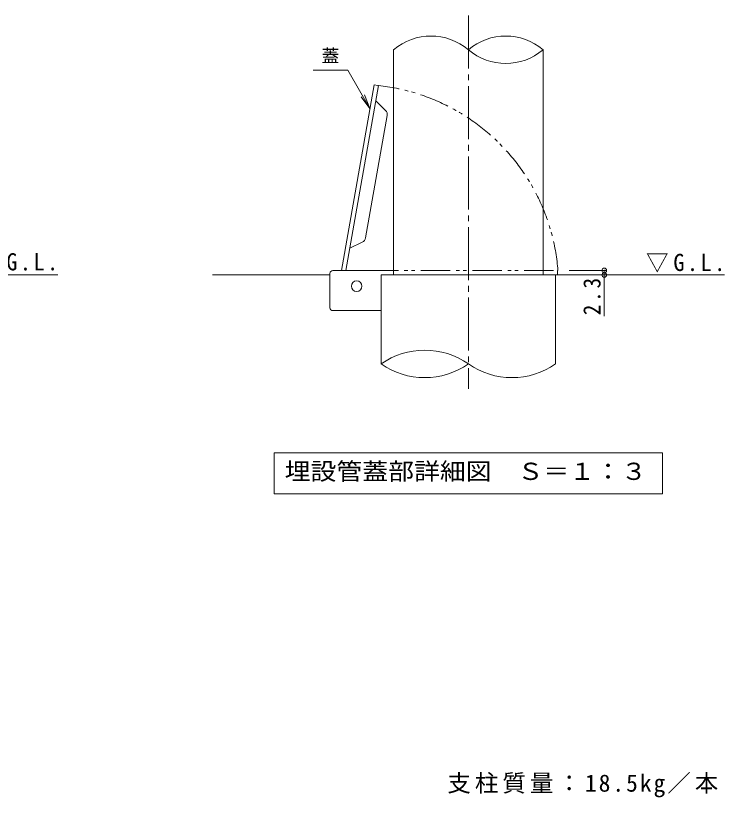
# Model space of a CAD drawing. Units: millimetres on the paper, enlarged 10 times, with parts at other scales. Extents: x -1733 to 1836, y -1361 to 889.
# Drawn here: x 630 to 1836, y -1098 to 232 of the extents above; entities that cross this region are included whole.
import ezdxf
from ezdxf.enums import TextEntityAlignment as Align

# ---------------------------------------------------------------- set-up
doc = ezdxf.new("R2010")
doc.units = ezdxf.units.MM
doc.header["$LTSCALE"] = 10
doc.header["$PDMODE"] = 32
doc.header["$PDSIZE"] = 8
doc.linetypes.add('CHAIN2', pattern=[12, 9, -1, 1, -1])
doc.linetypes.add('DOUBLE_CHAIN1', pattern=[8.8, 5, -1, 0.6, -0.6, 0.6, -1])
for name, color, linetype, lineweight in [('B-0_通り芯', 4, 'Continuous', 9), ('B-1_躯体', 3, 'Continuous', 9), ('B-2_仕上', 3, 'Continuous', 9), ('B-4_文字', 7, 'Continuous', 9), ('B-5_建具', 7, 'Continuous', 9), ('B-E_見え係り', 6, 'Continuous', 5), ('C-5_建具', 7, 'Continuous', 9), ('C-E_見え係り', 6, 'Continuous', 5)]:
    doc.layers.add(name, color=color, linetype=linetype, lineweight=lineweight)
doc.layers.add('F-5_F-5ﾚｲﾔ', color=2, linetype='Continuous')
doc.styles.add('ＭＳ ゴシック', font='')
doc.styles.get('ＭＳ ゴシック').set_extended_font_data('MS Gothic')

msp = doc.modelspace()

# ---------------------------------------------------------------- linework, layer by layer
at = {"layer": 'B-0_通り芯', "color": 7, "linetype": 'CHAIN2'}
msp.add_line((1400.55, 232.37), (1400.55, -402.95), dxfattribs=at)
at = {"layer": 'B-0_通り芯'}
for p, q in [((1240.26, 114.59), (1184.55, -201.39)), ((1247.81, 113.26), (1192.33, -201.39)), ((1259.76, 71.18), (1243.3, 87.64)), ((1262.54, 62.37), (1225.8, -145.97)), ((1220.18, -153.3), (1199.08, -163.14)), ((1549.05, -209.06), (1252.05, -209.06)), ((1252.05, -360.38), (1252.05, -209.06)), ((1256.24, -209.06), (1531.77, -209.06)), ((1549.05, -209.06), (1549.05, -360.38))]:
    msp.add_line(p, q, dxfattribs=at)
at = {"layer": 'B-0_通り芯', "linetype": 'DOUBLE_CHAIN1'}
for p, q in [((1231.56, -201.31), (1552.41, -201.31)), ((1551.54, -209.06), (1313.84, -209.06)), ((1552.41, -201.31), (1552.41, -208.98))]:
    msp.add_line(p, q, dxfattribs=at)
at = {"layer": 'B-0_通り芯'}
msp.add_lwpolyline([(1247.81, 113.26), (1246.51, 113.49), (1240.26, 114.59)], dxfattribs=at)
msp.add_circle((1210.55, -228.05), 9, dxfattribs=at)
at = {"layer": 'B-0_通り芯', "linetype": 'DOUBLE_CHAIN1'}
msp.add_arc((1210.55, -228.05), 343.43, 4.46613, 83.76899, dxfattribs=at)
at = {"layer": 'B-0_通り芯'}
for centre, radius, start, end in [((1252.69, 64.11), 10, 350, 45), ((1215.95, -144.24), 10, 295, 350), ((1326.3, -466.43), 129.46, 55.00314, 124.99686), ((1326.3, -254.33), 129.46, 235.00314, 304.99686), ((1474.8, -254.33), 129.46, 235.00314, 304.99686)]:
    msp.add_arc(centre, radius, start, end, dxfattribs=at)
at = {"layer": 'B-1_躯体'}
for p, q in [((1165.05, -264.72), (1165.05, -206.39)), ((1170.05, -201.39), (1273.38, -201.39)), ((1170.05, -269.72), (1252.05, -269.72))]:
    msp.add_line(p, q, dxfattribs=at)
for centre, start, end in [((1170.05, -206.39), 90, 180), ((1170.05, -264.72), 180, 270)]:
    msp.add_arc(centre, 5, start, end, dxfattribs=at)
at = {"layer": 'B-2_仕上'}
for p, q in [((1273.38, 174.26), (1273.38, -209.06)), ((1527.72, 174.26), (1527.72, -209.06))]:
    msp.add_line(p, q, dxfattribs=at)
for centre, start, end in [((1336.97, 99.29), 49.69653, 130.30347), ((1464.13, 99.29), 49.69653, 130.30347), ((1464.13, 249.22), 229.69653, 310.30347)]:
    msp.add_arc(centre, 98.3, start, end, dxfattribs=at)
at = {"layer": 'B-4_文字'}
for p, q in [((1634.83, -201.39), (1571.88, -201.39)), ((1634.83, -209.06), (1571.88, -209.06)), ((1631.83, -201.39), (1631.83, -279.19))]:
    msp.add_line(p, q, dxfattribs=at)
for p in [(1631.83, -201.39), (1631.83, -209.06)]:
    msp.add_point(p, dxfattribs=at)
at = {"layer": 'B-5_建具'}
for p, q in [((1195.32, 139.79), (1136.52, 139.79)), ((1195.32, 139.79), (1233.15, 74.27)), ((1217.94, 94.1), (1233.15, 74.27)), ((1223.59, 97.36), (1233.15, 74.27)), ((1070.05, -511.66), (1731.05, -511.66)), ((1070.05, -511.66), (1070.05, -581.66)), ((1731.05, -511.66), (1731.05, -581.66)), ((1070.05, -581.66), (1731.05, -581.66))]:
    msp.add_line(p, q, dxfattribs=at)
at = {"layer": 'B-E_見え係り'}
for p, q in [((965.05, -209.06), (1165.05, -209.06)), ((1527.72, -209.06), (1836.05, -209.06))]:
    msp.add_line(p, q, dxfattribs=at)
at = {"layer": 'C-E_見え係り'}
msp.add_line((452.46, -209.06), (702.46, -209.06), dxfattribs=at)

# ---------------------------------------------------------------- texts
at = {"layer": 'B-4_文字', "color": 2, "insert": (1702.9, -204.93), "char_height": 29.33, "attachment_point": 7, "style": 'ＭＳ ゴシック'}
msp.add_mtext('\\T1.22;\\W0.95;▽G.L.', dxfattribs=at)
at = {"layer": 'B-4_文字', "color": 2, "insert": (1625.83, -277.57), "char_height": 29.33, "attachment_point": 7, "rotation": 90, "style": 'ＭＳ ゴシック'}
msp.add_mtext('\\T1.27;\\W0.9;2.3', dxfattribs=at)
at = {"layer": 'B-5_建具', "style": 'ＭＳ ゴシック'}
msp.add_text('蓋', height=21.99, dxfattribs=at).set_placement((1150.92, 146.45), align=Align.BOTTOM_LEFT)
at = {"layer": 'B-5_建具', "color": 2, "style": 'ＭＳ ゴシック', "width": 1.1}
msp.add_text('埋設管蓋部詳細図\u3000Ｓ＝１：３', height=29.33, dxfattribs=at).set_placement((1088.05, -566.66), align=Align.BOTTOM_LEFT)
at = {"layer": 'C-5_建具', "color": 2, "insert": (568.11, -203.84), "char_height": 29.33, "attachment_point": 7, "style": 'ＭＳ ゴシック'}
msp.add_mtext('\\T1.22;\\W0.95;▽G.L.', dxfattribs=at)
at = {"layer": 'F-5_F-5ﾚｲﾔ', "insert": (1364.84, -1098.11), "char_height": 29.33, "attachment_point": 7, "style": 'ＭＳ ゴシック'}
msp.add_mtext('\\T1.17;支柱質量：18.5kg／本', dxfattribs=at)

doc.saveas('drawing.dxf')
